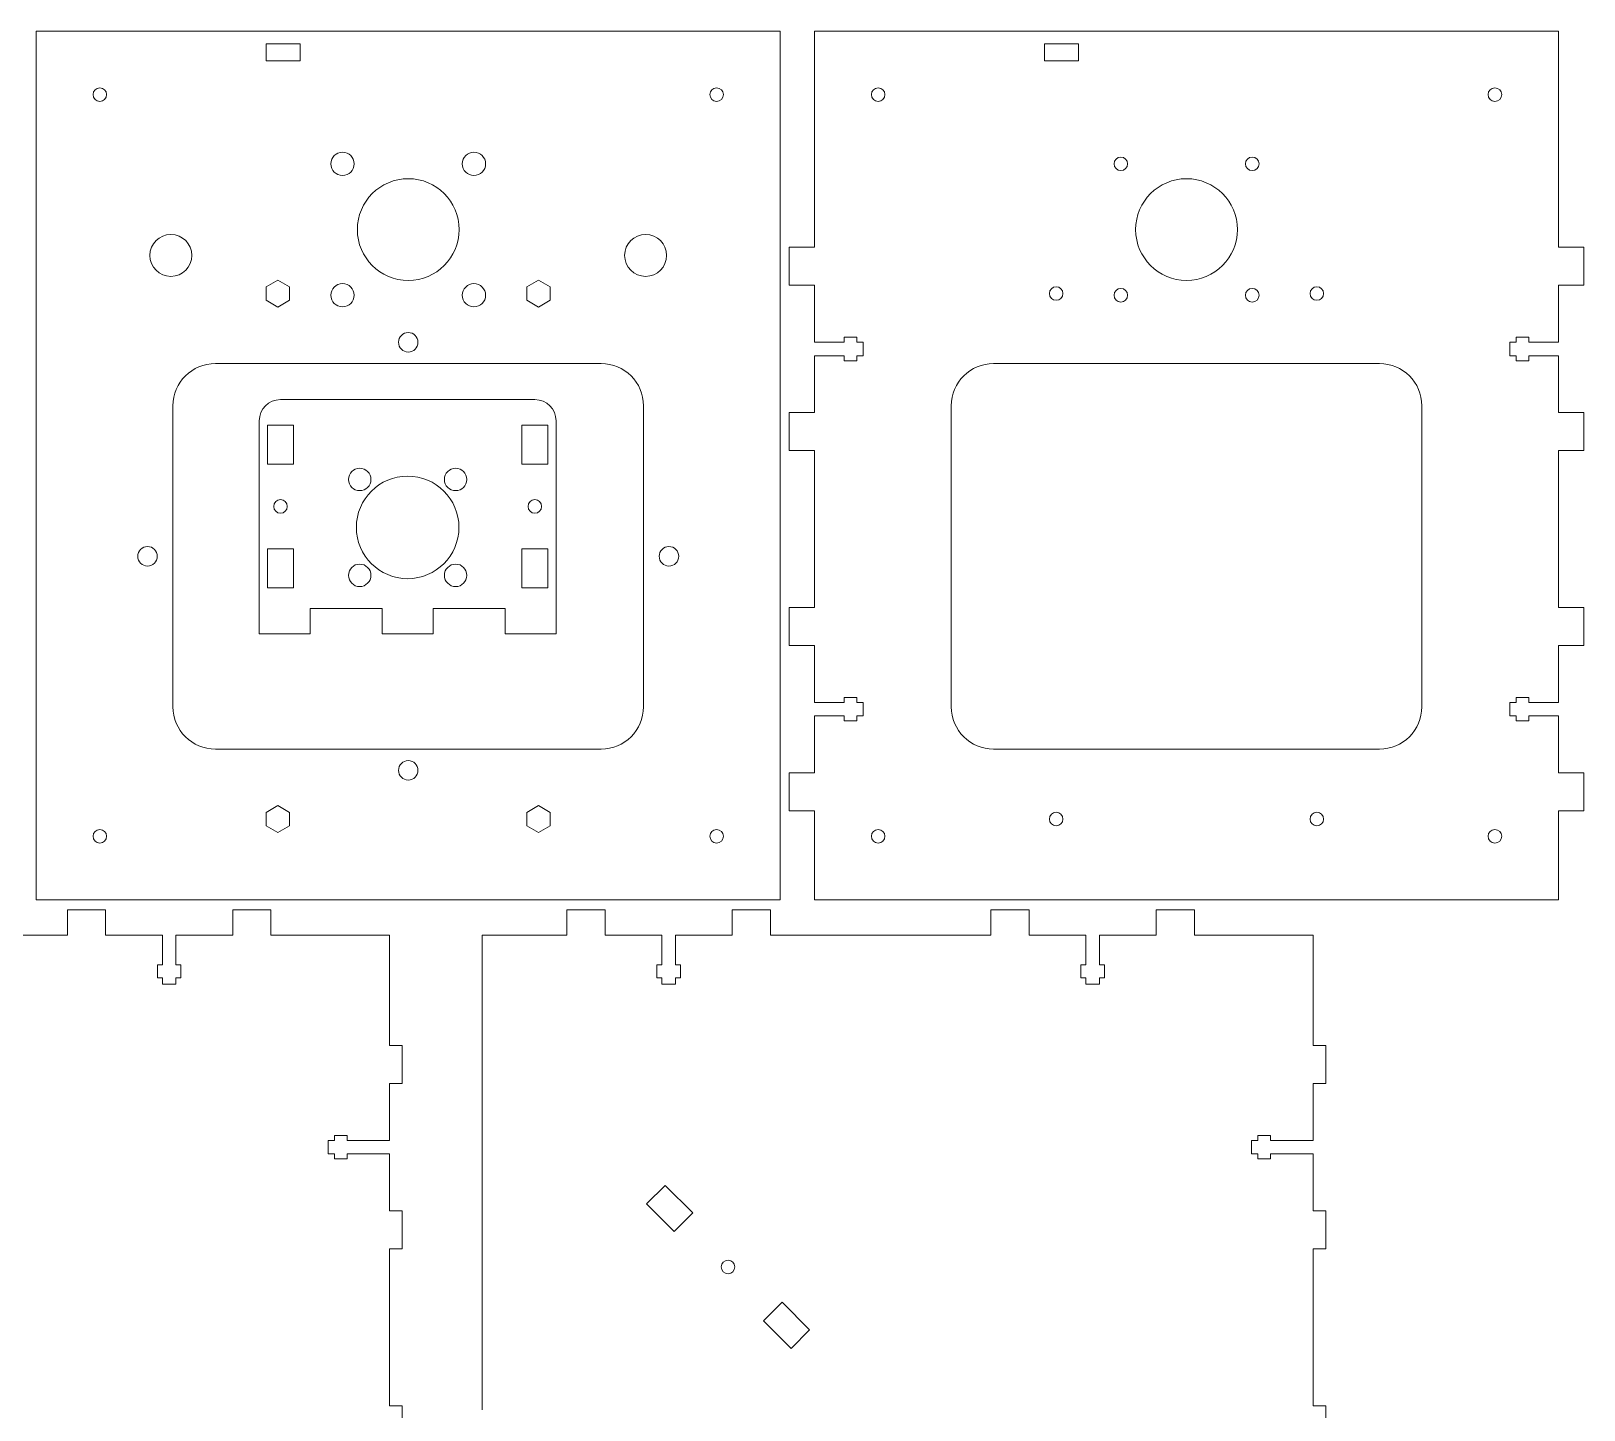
# Model space of a CAD drawing. Header units: millimetres. Extents: x 58 to 1156, y 36 to 760.
# Drawn here: x 586.9 to 953.2, y 364.7 to 690.1 of the extents above; entities that cross this region are included whole.
import ezdxf

# ---------------------------------------------------------------- set-up
doc = ezdxf.new("R2010")
doc.units = ezdxf.units.MM

msp = doc.modelspace()

# ---------------------------------------------------------------- linework, layer by layer
at = {"color": 7, "linetype": 'Continuous', "lineweight": 15}
for p, q in [((588.13, 690.08), (588.13, 485.08)), ((763.63, 690.08), (588.13, 690.08)), ((763.63, 485.08), (763.63, 690.08)), ((771.73, 690.08), (771.73, 639.08)), ((947.23, 690.08), (771.73, 690.08)), ((947.23, 639.08), (947.23, 690.08)), ((642.38, 687.08), (642.38, 683.08)), ((650.38, 687.08), (642.38, 687.08)), ((650.38, 683.08), (650.38, 687.08)), ((825.98, 687.08), (825.98, 683.08)), ((833.98, 687.08), (825.98, 687.08)), ((833.98, 683.08), (833.98, 687.08)), ((642.38, 683.08), (650.38, 683.08)), ((825.98, 683.08), (833.98, 683.08)), ((765.73, 639.08), (765.73, 630.08)), ((765.73, 639.08), (771.73, 639.08)), ((953.23, 639.08), (947.23, 639.08)), ((953.23, 639.08), (953.23, 630.08)), ((645.13, 631.31), (642.38, 629.73)), ((647.88, 629.73), (645.13, 631.31)), ((706.63, 631.31), (703.88, 629.73)), ((709.38, 629.73), (706.63, 631.31)), ((642.38, 629.73), (642.38, 626.55)), ((642.38, 626.55), (645.13, 624.96)), ((645.13, 624.96), (647.88, 626.55)), ((647.88, 626.55), (647.88, 629.73)), ((703.88, 629.73), (703.88, 626.55)), ((703.88, 626.55), (706.63, 624.96)), ((706.63, 624.96), (709.38, 626.55)), ((709.38, 626.55), (709.38, 629.73)), ((765.73, 630.08), (771.73, 630.08)), ((771.73, 630.08), (771.73, 616.68)), ((953.23, 630.08), (947.23, 630.08)), ((947.23, 616.68), (947.23, 630.08)), ((771.73, 616.68), (778.73, 616.68)), ((778.73, 617.85), (781.73, 617.85)), ((778.73, 616.68), (778.73, 617.85)), ((781.73, 617.85), (781.73, 616.68)), ((781.73, 616.68), (783.23, 616.68)), ((783.23, 613.48), (783.23, 616.68)), ((937.23, 616.68), (935.73, 616.68)), ((935.73, 613.48), (935.73, 616.68)), ((940.23, 617.85), (937.23, 617.85)), ((937.23, 617.85), (937.23, 616.68)), ((940.23, 616.68), (940.23, 617.85)), ((947.23, 616.68), (940.23, 616.68)), ((771.73, 613.48), (771.73, 600.08)), ((771.73, 613.48), (778.73, 613.48)), ((778.73, 613.48), (778.73, 612.3)), ((778.73, 612.3), (781.73, 612.3)), ((781.73, 612.3), (781.73, 613.48)), ((781.73, 613.48), (783.23, 613.48)), ((937.23, 613.48), (935.73, 613.48)), ((937.23, 612.3), (937.23, 613.48)), ((940.23, 612.3), (937.23, 612.3)), ((940.23, 613.48), (940.23, 612.3)), ((947.23, 613.48), (940.23, 613.48)), ((947.23, 600.08), (947.23, 613.48)), ((721.38, 611.64), (630.38, 611.64)), ((904.98, 611.64), (813.98, 611.64)), ((620.38, 601.64), (620.38, 530.64)), ((705.74, 603.11), (645.74, 603.11)), ((731.38, 530.64), (731.38, 601.64)), ((803.98, 601.64), (803.98, 530.64)), ((914.98, 530.64), (914.98, 601.64)), ((640.74, 598.11), (640.74, 547.86)), ((710.74, 598.11), (710.74, 547.86)), ((765.73, 600.08), (765.73, 591.08)), ((765.73, 600.08), (771.73, 600.08)), ((953.23, 600.08), (947.23, 600.08)), ((953.23, 600.08), (953.23, 591.08)), ((642.64, 597.11), (642.64, 587.91)), ((648.84, 597.11), (642.64, 597.11)), ((648.84, 587.91), (648.84, 597.11)), ((708.84, 597.11), (702.64, 597.11)), ((702.64, 597.11), (702.64, 587.91)), ((708.84, 587.91), (708.84, 597.11)), ((765.73, 591.08), (771.73, 591.08)), ((771.73, 591.08), (771.73, 554.08)), ((953.23, 591.08), (947.23, 591.08)), ((947.23, 554.08), (947.23, 591.08)), ((642.64, 587.91), (648.84, 587.91)), ((702.64, 587.91), (708.84, 587.91)), ((642.64, 567.91), (642.64, 558.71)), ((648.84, 567.91), (642.64, 567.91)), ((648.84, 558.71), (648.84, 567.91)), ((708.84, 567.91), (702.64, 567.91)), ((702.64, 567.91), (702.64, 558.71)), ((708.84, 558.71), (708.84, 567.91)), ((642.64, 558.71), (648.84, 558.71)), ((702.64, 558.71), (708.84, 558.71)), ((652.74, 547.86), (652.74, 553.86)), ((669.74, 553.86), (652.74, 553.86)), ((669.74, 547.86), (669.74, 553.86)), ((698.74, 553.86), (681.74, 553.86)), ((681.74, 547.86), (681.74, 553.86)), ((698.74, 547.86), (698.74, 553.86)), ((765.73, 554.08), (765.73, 545.08)), ((765.73, 554.08), (771.73, 554.08)), ((953.23, 554.08), (947.23, 554.08)), ((953.23, 554.08), (953.23, 545.08)), ((652.74, 547.86), (640.74, 547.86)), ((681.74, 547.86), (669.74, 547.86)), ((710.74, 547.86), (698.74, 547.86)), ((765.73, 545.08), (771.73, 545.08)), ((771.73, 545.08), (771.73, 531.68)), ((947.23, 531.68), (947.23, 545.08)), ((953.23, 545.08), (947.23, 545.08)), ((771.73, 531.68), (778.73, 531.68)), ((778.73, 532.85), (781.73, 532.85)), ((778.73, 531.68), (778.73, 532.85)), ((781.73, 532.85), (781.73, 531.68)), ((781.73, 531.68), (783.23, 531.68)), ((783.23, 528.48), (783.23, 531.68)), ((937.23, 531.68), (935.73, 531.68)), ((935.73, 528.48), (935.73, 531.68)), ((940.23, 532.85), (937.23, 532.85)), ((937.23, 532.85), (937.23, 531.68)), ((940.23, 531.68), (940.23, 532.85)), ((947.23, 531.68), (940.23, 531.68)), ((771.73, 528.48), (771.73, 515.08)), ((771.73, 528.48), (778.73, 528.48)), ((778.73, 528.48), (778.73, 527.3)), ((781.73, 527.3), (781.73, 528.48)), ((781.73, 528.48), (783.23, 528.48)), ((937.23, 528.48), (935.73, 528.48)), ((937.23, 527.3), (937.23, 528.48)), ((940.23, 528.48), (940.23, 527.3)), ((947.23, 528.48), (940.23, 528.48)), ((947.23, 515.08), (947.23, 528.48)), ((778.73, 527.3), (781.73, 527.3)), ((940.23, 527.3), (937.23, 527.3)), ((630.38, 520.64), (721.38, 520.64)), ((813.98, 520.64), (904.98, 520.64)), ((765.73, 515.08), (765.73, 506.08)), ((765.73, 515.08), (771.73, 515.08)), ((953.23, 515.08), (947.23, 515.08)), ((953.23, 515.08), (953.23, 506.08)), ((645.13, 507.31), (642.38, 505.73)), ((642.38, 505.73), (642.38, 502.55)), ((647.88, 505.73), (645.13, 507.31)), ((647.88, 502.55), (647.88, 505.73)), ((706.63, 507.31), (703.88, 505.73)), ((703.88, 505.73), (703.88, 502.55)), ((709.38, 505.73), (706.63, 507.31)), ((709.38, 502.55), (709.38, 505.73)), ((765.73, 506.08), (771.73, 506.08)), ((771.73, 506.08), (771.73, 485.08)), ((953.23, 506.08), (947.23, 506.08)), ((947.23, 485.08), (947.23, 506.08)), ((642.38, 502.55), (645.13, 500.96)), ((645.13, 500.96), (647.88, 502.55)), ((703.88, 502.55), (706.63, 500.96)), ((706.63, 500.96), (709.38, 502.55)), ((588.13, 485.08), (763.63, 485.08)), ((771.73, 485.08), (947.23, 485.08)), ((595.48, 482.72), (595.48, 476.72)), ((604.48, 482.72), (595.48, 482.72)), ((604.48, 482.72), (604.48, 476.72)), ((634.48, 482.72), (634.48, 476.72)), ((643.48, 482.72), (634.48, 482.72)), ((643.48, 482.72), (643.48, 476.72)), ((713.33, 482.72), (713.33, 476.72)), ((722.33, 482.72), (713.33, 482.72)), ((722.33, 482.72), (722.33, 476.72)), ((752.33, 482.72), (752.33, 476.72)), ((761.33, 482.72), (752.33, 482.72)), ((761.33, 482.72), (761.33, 476.72)), ((813.33, 482.72), (813.33, 476.72)), ((822.33, 482.72), (813.33, 482.72)), ((822.33, 482.72), (822.33, 476.72)), ((852.33, 482.72), (852.33, 476.72)), ((861.33, 482.72), (852.33, 482.72)), ((861.33, 482.72), (861.33, 476.72)), ((595.48, 476.72), (543.48, 476.72)), ((617.88, 476.72), (604.48, 476.72)), ((617.88, 476.72), (617.88, 469.72)), ((621.08, 476.72), (621.08, 469.72)), ((634.48, 476.72), (621.08, 476.72)), ((671.48, 476.72), (643.48, 476.72)), ((671.48, 476.72), (671.48, 450.72)), ((693.33, 364.72), (693.33, 476.72)), ((713.33, 476.72), (693.33, 476.72)), ((735.73, 476.72), (722.33, 476.72)), ((735.73, 476.72), (735.73, 469.72)), ((738.93, 476.72), (738.93, 469.72)), ((752.33, 476.72), (738.93, 476.72)), ((813.33, 476.72), (761.33, 476.72)), ((835.73, 476.72), (822.33, 476.72)), ((835.73, 476.72), (835.73, 469.72)), ((838.93, 476.72), (838.93, 469.72)), ((852.33, 476.72), (838.93, 476.72)), ((889.33, 476.72), (861.33, 476.72)), ((889.33, 476.72), (889.33, 450.72)), ((617.88, 469.72), (616.7, 469.72)), ((616.7, 469.72), (616.7, 466.72)), ((621.08, 469.72), (622.25, 469.72)), ((622.25, 469.72), (622.25, 466.72)), ((735.73, 469.72), (734.56, 469.72)), ((734.56, 469.72), (734.56, 466.72)), ((738.93, 469.72), (740.11, 469.72)), ((740.11, 469.72), (740.11, 466.72)), ((835.73, 469.72), (834.56, 469.72)), ((834.56, 469.72), (834.56, 466.72)), ((838.93, 469.72), (840.11, 469.72)), ((840.11, 469.72), (840.11, 466.72)), ((616.7, 466.72), (617.88, 466.72)), ((617.88, 466.72), (617.88, 465.22)), ((621.08, 466.72), (621.08, 465.22)), ((622.25, 466.72), (621.08, 466.72)), ((734.56, 466.72), (735.73, 466.72)), ((735.73, 466.72), (735.73, 465.22)), ((738.93, 466.72), (738.93, 465.22)), ((740.11, 466.72), (738.93, 466.72)), ((834.56, 466.72), (835.73, 466.72)), ((835.73, 466.72), (835.73, 465.22)), ((838.93, 466.72), (838.93, 465.22)), ((840.11, 466.72), (838.93, 466.72)), ((617.88, 465.22), (621.08, 465.22)), ((735.73, 465.22), (738.93, 465.22)), ((835.73, 465.22), (838.93, 465.22)), ((674.48, 450.72), (671.48, 450.72)), ((674.48, 441.72), (674.48, 450.72)), ((892.33, 450.72), (889.33, 450.72)), ((892.33, 441.72), (892.33, 450.72)), ((674.48, 441.72), (671.48, 441.72)), ((671.48, 441.72), (671.48, 428.32)), ((892.33, 441.72), (889.33, 441.72)), ((889.33, 441.72), (889.33, 428.32)), ((661.48, 429.5), (658.48, 429.5)), ((658.48, 429.5), (658.48, 428.32)), ((661.48, 428.32), (661.48, 429.5)), ((879.33, 429.5), (876.33, 429.5)), ((876.33, 429.5), (876.33, 428.32)), ((879.33, 428.32), (879.33, 429.5)), ((658.48, 428.32), (656.98, 428.32)), ((656.98, 428.32), (656.98, 425.12)), ((658.48, 425.12), (656.98, 425.12)), ((658.48, 423.95), (658.48, 425.12)), ((671.48, 428.32), (661.48, 428.32)), ((661.48, 425.12), (661.48, 423.95)), ((671.48, 425.12), (661.48, 425.12)), ((671.48, 425.12), (671.48, 411.72)), ((876.33, 428.32), (874.83, 428.32)), ((874.83, 428.32), (874.83, 425.12)), ((876.33, 425.12), (874.83, 425.12)), ((876.33, 423.95), (876.33, 425.12)), ((889.33, 428.32), (879.33, 428.32)), ((879.33, 425.12), (879.33, 423.95)), ((889.33, 425.12), (879.33, 425.12)), ((889.33, 425.12), (889.33, 411.72)), ((661.48, 423.95), (658.48, 423.95)), ((879.33, 423.95), (876.33, 423.95)), ((736.48, 417.7), (732.1, 413.32)), ((742.99, 411.2), (736.48, 417.7)), ((674.48, 411.72), (671.48, 411.72)), ((674.48, 402.72), (674.48, 411.72)), ((732.1, 413.32), (738.6, 406.82)), ((738.6, 406.82), (742.99, 411.2)), ((892.33, 411.72), (889.33, 411.72)), ((892.33, 402.72), (892.33, 411.72)), ((674.48, 402.72), (671.48, 402.72)), ((671.48, 402.72), (671.48, 365.72)), ((892.33, 402.72), (889.33, 402.72)), ((889.33, 402.72), (889.33, 365.72)), ((764.06, 390.13), (759.68, 385.74)), ((770.56, 383.62), (764.06, 390.13)), ((759.68, 385.74), (766.18, 379.24)), ((766.18, 379.24), (770.56, 383.62)), ((674.48, 365.72), (671.48, 365.72)), ((674.48, 356.72), (674.48, 365.72)), ((892.33, 365.72), (889.33, 365.72)), ((892.33, 356.72), (892.33, 365.72))]:
    msp.add_line(p, q, dxfattribs=at)
for centre, radius in [((603.13, 675.08), 1.6), ((748.63, 675.08), 1.6), ((786.73, 675.08), 1.6), ((932.23, 675.08), 1.6), ((660.38, 658.74), 2.75), ((691.38, 658.74), 2.75), ((843.98, 658.74), 1.6), ((874.98, 658.74), 1.6), ((675.88, 643.24), 12), ((859.48, 643.24), 12), ((619.88, 637.14), 4.95), ((731.88, 637.14), 4.95), ((660.38, 627.74), 2.75), ((691.38, 627.74), 2.75), ((828.73, 628.14), 1.6), ((843.98, 627.74), 1.6), ((874.98, 627.74), 1.6), ((890.23, 628.14), 1.6), ((675.88, 616.64), 2.3), ((664.43, 584.28), 2.65), ((687.06, 584.28), 2.65), ((675.74, 572.96), 12.1), ((645.74, 577.91), 1.6), ((705.74, 577.91), 1.6), ((614.38, 566.14), 2.3), ((737.38, 566.14), 2.3), ((664.43, 561.65), 2.65), ((687.06, 561.65), 2.65), ((675.88, 515.64), 2.3), ((828.73, 504.14), 1.6), ((890.23, 504.14), 1.6), ((603.13, 500.08), 1.6), ((748.63, 500.08), 1.6), ((786.73, 500.08), 1.6), ((932.23, 500.08), 1.6), ((751.33, 398.47), 1.6)]:
    msp.add_circle(centre, radius, dxfattribs=at)
for centre, radius, start, end in [((630.38, 601.64), 10, 90, 180), ((721.38, 601.64), 10, 0, 90), ((813.98, 601.64), 10, 90, 180), ((904.98, 601.64), 10, 0, 90), ((645.74, 598.11), 5, 90, 180), ((705.74, 598.11), 5, 0, 90), ((630.38, 530.64), 10, 180, 270), ((721.38, 530.64), 10, 270, 0), ((813.98, 530.64), 10, 180, 270), ((904.98, 530.64), 10, 270, 0)]:
    msp.add_arc(centre, radius, start, end, dxfattribs=at)

doc.saveas('drawing.dxf')
